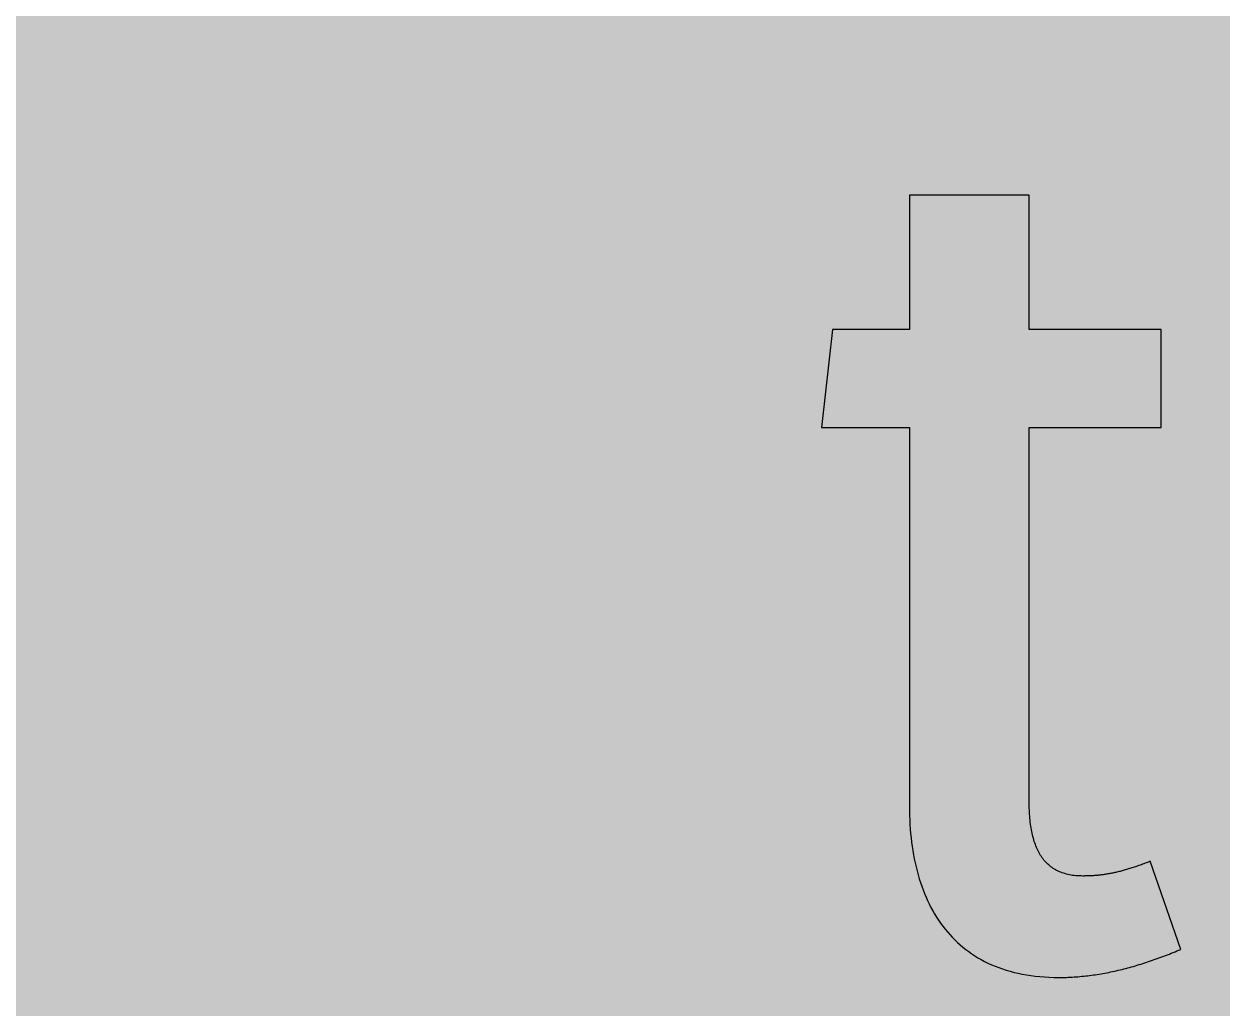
# Model space of a CAD drawing. Header units: millimetres. Extents: x 0 to 564, y 0 to 176.
# Drawn here: x 135.5 to 204.6, y 62.8 to 119.6 of the extents above; entities that cross this region are included whole.
import ezdxf

# ---------------------------------------------------------------- set-up
doc = ezdxf.new("R2010")
doc.units = ezdxf.units.MM

msp = doc.modelspace()

# ---------------------------------------------------------------- hatches: boundary and pattern name
for color, points in [(254, [(21.2189, 0.0536), (20.955, 0.0533), (20.6934, 0.0584), (20.4292, 0.066), (20.1676, 0.0787), (19.906, 0.094), (19.6469, 0.1118), (19.3853, 0.1321), (19.1262, 0.1549), (18.8671, 0.1829), (18.608, 0.2134), (18.349, 0.2464), (18.0924, 0.2845), (17.8359, 0.3251), (17.5793, 0.3683), (17.3253, 0.414), (17.0688, 0.4623), (16.8148, 0.5156), (16.5633, 0.5715), (16.3093, 0.6299), (16.0579, 0.6909), (15.809, 0.7544), (15.56, 0.823), (15.3111, 0.8941), (15.0622, 0.9677), (14.8158, 1.0439), (14.5694, 1.1227), (14.3256, 1.2065), (14.0818, 1.2903), (13.8379, 1.3792), (13.5966, 1.4707), (13.3579, 1.5646), (13.1191, 1.6637), (12.8803, 1.7628), (12.6441, 1.8669), (12.4079, 1.9736), (12.1742, 2.0803), (11.9405, 2.192), (11.7094, 2.3089), (11.4808, 2.4257), (11.2522, 2.5451), (11.0236, 2.6695), (10.7975, 2.794), (10.574, 2.9235), (10.3505, 3.0556), (10.1295, 3.1877), (9.9111, 3.3249), (9.6926, 3.4646), (9.4742, 3.6068), (9.2608, 3.7541), (9.0475, 3.9014), (8.8341, 4.0513), (8.6258, 4.2037), (8.4176, 4.3612), (8.2118, 4.5187), (8.0061, 4.6812), (7.8029, 4.8438), (7.6022, 5.0114), (7.4041, 5.1816), (7.206, 5.3518), (7.0129, 5.527), (6.8174, 5.7048), (6.6269, 5.8826), (6.4389, 6.0655), (6.2509, 6.2509), (6.0655, 6.4389), (5.8852, 6.6269), (5.7048, 6.8174), (5.527, 7.0104), (5.3518, 7.206), (5.1816, 7.4041), (5.0114, 7.6022), (4.8463, 7.8029), (4.6812, 8.0061), (4.5187, 8.2118), (4.3612, 8.4176), (4.2062, 8.6258), (4.0513, 8.8341), (3.9014, 9.0475), (3.7541, 9.2608), (3.6068, 9.4742), (3.4646, 9.6926), (3.3249, 9.9085), (3.1877, 10.1295), (3.0556, 10.3505), (2.9235, 10.574), (2.794, 10.7975), (2.6695, 11.0236), (2.5451, 11.2522), (2.4257, 11.4808), (2.3063, 11.7094), (2.192, 11.9405), (2.0803, 12.1742), (1.971, 12.4079), (1.8669, 12.6441), (1.7628, 12.8803), (1.6637, 13.1191), (1.5646, 13.3579), (1.4707, 13.5966), (1.3792, 13.8379), (1.2903, 14.0818), (1.2065, 14.3256), (1.1227, 14.5694), (1.0439, 14.8158), (0.9652, 15.0622), (0.8915, 15.3111), (0.823, 15.56), (0.7544, 15.809), (0.6883, 16.0604), (0.6274, 16.3093), (0.569, 16.5633), (0.5131, 16.8148), (0.4623, 17.0688), (0.4115, 17.3253), (0.3658, 17.5793), (0.3226, 17.8359), (0.2819, 18.0924), (0.2464, 18.3515), (0.2134, 18.608), (0.1829, 18.8671), (0.1549, 19.1262), (0.1295, 19.3878), (0.1092, 19.6469), (0.0914, 19.9085), (0.0762, 20.1701), (0.066, 20.4318), (0.0584, 20.6934), (0.0533, 20.955), (0.0508, 21.2192), (0.0522, 155.2758), (0.0533, 155.5369), (0.0584, 155.8011), (0.066, 156.0627), (0.0762, 156.3243), (0.0914, 156.5859), (0.1092, 156.845), (0.1295, 157.1066), (0.1549, 157.3657), (0.1829, 157.6248), (0.2134, 157.8839), (0.2464, 158.1429), (0.2819, 158.3995), (0.3226, 158.656), (0.3658, 158.9126), (0.4115, 159.1691), (0.4623, 159.4231), (0.5131, 159.6771), (0.569, 159.9286), (0.6274, 160.1826), (0.6883, 160.434), (0.7544, 160.6829), (0.823, 160.9344), (0.8915, 161.1833), (0.9652, 161.4297), (1.0439, 161.6761), (1.1227, 161.9225), (1.2065, 162.1663), (1.2903, 162.4101), (1.3792, 162.654), (1.4707, 162.8953), (1.5646, 163.134), (1.6637, 163.3728), (1.7628, 163.6116), (1.8669, 163.8478), (1.971, 164.084), (2.0803, 164.3177), (2.192, 164.5514), (2.3063, 164.7825), (2.4257, 165.0111), (2.5451, 165.2397), (2.6695, 165.4683), (2.794, 165.6944), (2.9235, 165.9179), (3.0556, 166.1414), (3.1877, 166.3624), (3.3249, 166.5834), (3.4646, 166.7993), (3.6068, 167.0177), (3.7541, 167.2311), (3.9014, 167.4444), (4.0513, 167.6578), (4.2062, 167.8661), (4.3612, 168.0743), (4.5187, 168.2801), (4.6812, 168.4858), (4.8463, 168.689), (5.0114, 168.8897), (5.1816, 169.0878), (5.3518, 169.2859), (5.527, 169.4815), (5.7048, 169.6745), (5.8852, 169.865), (6.0655, 170.053), (6.2509, 170.241), (6.4389, 170.4264), (6.6269, 170.6093), (6.8174, 170.7871), (7.0129, 170.9649), (7.206, 171.1401), (7.4041, 171.3103), (7.6022, 171.4805), (7.8029, 171.6481), (8.0061, 171.8107), (8.2118, 171.9732), (8.4176, 172.1307), (8.6258, 172.2882), (8.8341, 172.4406), (9.0475, 172.5905), (9.2608, 172.7378), (9.4742, 172.8851), (9.6926, 173.0273), (9.9111, 173.167), (10.1295, 173.3042), (10.3505, 173.4388), (10.574, 173.5684), (10.7975, 173.6979), (11.0236, 173.8249), (11.2522, 173.9468), (11.4808, 174.0662), (11.7094, 174.1856), (11.9405, 174.2999), (12.1742, 174.4116), (12.4079, 174.5209), (12.6441, 174.625), (12.8803, 174.7291), (13.1191, 174.8307), (13.3579, 174.9273), (13.5966, 175.0212), (13.8379, 175.1127), (14.0818, 175.2016), (14.3256, 175.2879), (14.5694, 175.3692), (14.8158, 175.4505), (15.0622, 175.5267), (15.3111, 175.6004), (15.56, 175.6715), (15.809, 175.7375), (16.0579, 175.8036), (16.3093, 175.8645), (16.5633, 175.9229), (16.8148, 175.9788), (17.0688, 176.0296), (17.3253, 176.0804), (17.5793, 176.1261), (17.8359, 176.1693), (18.0924, 176.21), (18.349, 176.2455), (18.608, 176.2785), (18.8671, 176.309), (19.1262, 176.337), (19.3853, 176.3624), (19.6469, 176.3827), (19.906, 176.4005), (20.1676, 176.4157), (20.4292, 176.4259), (20.6934, 176.4335), (20.955, 176.4386), (21.2166, 176.4411), (543.33, 176.4425), (543.5905, 176.4386), (543.8546, 176.4335), (544.1163, 176.4259), (544.3779, 176.4157), (544.6395, 176.4005), (544.9011, 176.3827), (545.1602, 176.3624), (545.4218, 176.337), (545.6809, 176.309), (545.94, 176.2785), (546.1965, 176.2455), (546.4556, 176.21), (546.7121, 176.1693), (546.9687, 176.1261), (547.2227, 176.0804), (547.4767, 176.0296), (547.7307, 175.9788), (547.9847, 175.9229), (548.2361, 175.8645), (548.4876, 175.8036), (548.7391, 175.7375), (548.988, 175.6715), (549.2369, 175.6004), (549.4858, 175.5267), (549.7322, 175.4505), (549.9786, 175.3692), (550.2224, 175.2879), (550.4663, 175.2016), (550.7076, 175.1127), (550.9489, 175.0212), (551.1902, 174.9273), (551.4289, 174.8307), (551.6677, 174.7291), (551.9039, 174.625), (552.1401, 174.5209), (552.3738, 174.4116), (552.6075, 174.2999), (552.8386, 174.1856), (553.0672, 174.0662), (553.2958, 173.9468), (553.5244, 173.8249), (553.7505, 173.6979), (553.974, 173.5684), (554.1975, 173.4388), (554.4185, 173.3042), (554.6369, 173.167), (554.8554, 173.0273), (555.0738, 172.8851), (555.2872, 172.7378), (555.5005, 172.5905), (555.7139, 172.4406), (555.9222, 172.2882), (556.1305, 172.1307), (556.3362, 171.9732), (556.5419, 171.8107), (556.7451, 171.6481), (556.9458, 171.4805), (557.1439, 171.3103), (557.342, 171.1401), (557.5376, 170.9649), (557.7307, 170.7871), (557.9212, 170.6093), (558.1091, 170.4264), (558.2971, 170.241), (558.4825, 170.053), (558.6628, 169.865), (558.8432, 169.6745), (559.021, 169.4815), (559.1962, 169.2859), (559.3664, 169.0878), (559.5366, 168.8897), (559.7017, 168.689), (559.8668, 168.4858), (560.0294, 168.2801), (560.1868, 168.0743), (560.3418, 167.8661), (560.4967, 167.6578), (560.6466, 167.4444), (560.7939, 167.2311), (560.9387, 167.0177), (561.0835, 166.7993), (561.2232, 166.5834), (561.3603, 166.3624), (561.4924, 166.1414), (561.6245, 165.9179), (561.754, 165.6944), (561.8785, 165.4683), (562.0029, 165.2397), (562.1223, 165.0111), (562.2392, 164.7825), (562.3535, 164.5514), (562.4652, 164.3177), (562.5744, 164.084), (562.6811, 163.8478), (562.7853, 163.6116), (562.8843, 163.3728), (562.9808, 163.134), (563.0774, 162.8953), (563.1688, 162.654), (563.2552, 162.4101), (563.3415, 162.1663), (563.4253, 161.9225), (563.5041, 161.6761), (563.5803, 161.4297), (563.6539, 161.1833), (563.7251, 160.9344), (563.7936, 160.6829), (563.8571, 160.434), (563.9181, 160.1826), (563.9765, 159.9286), (564.0324, 159.6771), (564.0857, 159.4231), (564.134, 159.1691), (564.1797, 158.9126), (564.2229, 158.656), (564.2635, 158.3995), (564.2991, 158.1429), (564.3347, 157.8839), (564.3651, 157.6248), (564.3931, 157.3657), (564.4159, 157.1066), (564.4363, 156.845), (564.454, 156.5859), (564.4693, 156.3243), (564.482, 156.0627), (564.4896, 155.8011), (564.4947, 155.5369), (564.4947, 155.2753), (564.4966, 21.2203), (564.4947, 20.955), (564.4896, 20.6934), (564.482, 20.4318), (564.4693, 20.1701), (564.454, 19.9085), (564.4363, 19.6469), (564.4159, 19.3878), (564.3931, 19.1262), (564.3651, 18.8671), (564.3347, 18.608), (564.2991, 18.3515), (564.2635, 18.0924), (564.2229, 17.8359), (564.1797, 17.5793), (564.134, 17.3253), (564.0857, 17.0688), (564.0324, 16.8148), (563.9765, 16.5633), (563.9181, 16.3093), (563.8571, 16.0604), (563.7936, 15.809), (563.7251, 15.56), (563.6539, 15.3111), (563.5803, 15.0622), (563.5041, 14.8158), (563.4253, 14.5694), (563.3415, 14.3256), (563.2552, 14.0818), (563.1688, 13.8379), (563.0774, 13.5966), (562.9808, 13.3579), (562.8843, 13.1191), (562.7853, 12.8803), (562.6811, 12.6441), (562.5744, 12.4079), (562.4652, 12.1742), (562.3535, 11.9405), (562.2392, 11.7094), (562.1223, 11.4808), (562.0029, 11.2522), (561.8785, 11.0236), (561.754, 10.7975), (561.6245, 10.574), (561.4924, 10.3505), (561.3603, 10.1295), (561.2232, 9.9085), (561.0835, 9.6926), (560.9387, 9.4742), (560.7939, 9.2608), (560.6466, 9.0475), (560.4967, 8.8341), (560.3418, 8.6258), (560.1868, 8.4176), (560.0294, 8.2118), (559.8668, 8.0061), (559.7017, 7.8029), (559.5366, 7.6022), (559.3664, 7.4041), (559.1962, 7.206), (559.021, 7.0104), (558.8432, 6.8174), (558.6628, 6.6269), (558.4825, 6.4389), (558.2971, 6.2509), (558.1091, 6.0655), (557.9212, 5.8826), (557.7307, 5.7048), (557.5376, 5.527), (557.342, 5.3518), (557.1439, 5.1816), (556.9458, 5.0114), (556.7451, 4.8438), (556.5419, 4.6812), (556.3362, 4.5187), (556.1305, 4.3612), (555.9222, 4.2037), (555.7139, 4.0513), (555.5005, 3.9014), (555.2872, 3.7541), (555.0738, 3.6068), (554.8554, 3.4646), (554.6369, 3.3249), (554.4185, 3.1877), (554.1975, 3.0556), (553.974, 2.9235), (553.7505, 2.794), (553.5244, 2.6695), (553.2958, 2.5451), (553.0672, 2.4257), (552.8386, 2.3089), (552.6075, 2.192), (552.3738, 2.0803), (552.1401, 1.9736), (551.9039, 1.8669), (551.6677, 1.7628), (551.4289, 1.6637), (551.1902, 1.5646), (550.9489, 1.4707), (550.7076, 1.3792), (550.4663, 1.2903), (550.2224, 1.2065), (549.9786, 1.1227), (549.7322, 1.0439), (549.4858, 0.9677), (549.2369, 0.8941), (548.988, 0.823), (548.7391, 0.7544), (548.4876, 0.6909), (548.2361, 0.6299), (547.9847, 0.5715), (547.7307, 0.5156), (547.4767, 0.4623), (547.2227, 0.414), (546.9687, 0.3683), (546.7121, 0.3251), (546.4556, 0.2845), (546.1965, 0.2464), (545.94, 0.2134), (545.6809, 0.1829), (545.4218, 0.1549), (545.1602, 0.1321), (544.9011, 0.1118), (544.6395, 0.094), (544.3779, 0.0787), (544.1163, 0.066), (543.8546, 0.0584), (543.5905, 0.0533), (543.3289, 0.0533)]), (59, [(186.6014, 74.4897), (186.6011, 74.2213), (186.6087, 73.9572), (186.6163, 73.6956), (186.6316, 73.4365), (186.6494, 73.1774), (186.6697, 72.9234), (186.6951, 72.6719), (186.723, 72.423), (186.756, 72.1766), (186.7941, 71.9328), (186.8348, 71.6915), (186.8805, 71.4553), (186.9288, 71.2191), (186.9821, 70.9879), (187.0405, 70.7593), (187.1015, 70.5333), (187.1675, 70.3123), (187.2361, 70.0913), (187.3098, 69.8754), (187.3885, 69.6646), (187.4723, 69.4563), (187.5587, 69.2506), (187.6476, 69.0499), (187.7416, 68.8518), (187.8406, 68.6562), (187.9448, 68.4657), (188.054, 68.2803), (188.1657, 68.0974), (188.28, 67.9171), (188.402, 67.7443), (188.5264, 67.5716), (188.656, 67.4065), (188.7906, 67.244), (188.9277, 67.0865), (189.07, 66.9315), (189.2173, 66.7817), (189.3672, 66.6369), (189.5246, 66.4972), (189.6847, 66.36), (189.8498, 66.228), (190.0199, 66.101), (190.1927, 65.979), (190.3705, 65.8622), (190.5559, 65.7504), (190.7438, 65.6438), (190.9343, 65.5396), (191.1325, 65.4431), (191.3331, 65.3491), (191.5414, 65.2628), (191.7522, 65.1815), (191.9681, 65.1027), (192.1866, 65.0316), (192.4126, 64.9656), (192.6438, 64.9046), (192.8774, 64.8513), (193.1162, 64.8005), (193.3626, 64.7573), (193.6115, 64.7192), (193.8655, 64.6862), (194.1246, 64.6582), (194.3887, 64.6379), (194.6554, 64.6227), (194.9298, 64.6125), (195.2092, 64.61), (195.3209, 64.61), (195.4327, 64.6125), (195.547, 64.6151), (195.6587, 64.6176), (195.7705, 64.6227), (195.8823, 64.6278), (195.994, 64.6328), (196.1058, 64.6405), (196.2175, 64.6481), (196.3293, 64.6557), (196.4385, 64.6659), (196.5503, 64.676), (196.662, 64.6862), (196.7738, 64.6989), (196.8856, 64.7116), (196.9948, 64.7243), (197.1065, 64.7395), (197.2183, 64.7548), (197.3275, 64.77), (197.4393, 64.7878), (197.5485, 64.8056), (197.6603, 64.8233), (197.7695, 64.8437), (197.8812, 64.864), (197.9905, 64.8843), (198.1022, 64.9046), (198.2114, 64.9275), (198.3232, 64.9503), (198.4324, 64.9757), (198.5416, 64.9986), (198.6534, 65.024), (198.7626, 65.0519), (198.8718, 65.0773), (198.9811, 65.1053), (199.0928, 65.1332), (199.202, 65.1637), (199.3113, 65.1916), (199.4205, 65.2221), (199.5297, 65.2526), (199.6415, 65.2856), (199.7507, 65.3186), (199.8599, 65.3517), (199.9691, 65.3847), (200.0783, 65.4177), (200.1876, 65.4533), (200.2968, 65.4888), (200.406, 65.5244), (200.5152, 65.5625), (200.6244, 65.6006), (200.7337, 65.6387), (200.8429, 65.6768), (200.9521, 65.7149), (201.0613, 65.7555), (201.1705, 65.7962), (201.2798, 65.8368), (201.389, 65.88), (201.4982, 65.9206), (201.6074, 65.9638), (201.7166, 66.007), (201.8259, 66.0502), (201.9351, 66.0959), (202.0443, 66.1416), (202.1535, 66.1873), (202.2627, 66.233), (200.5006, 71.3147), (200.4238, 71.2851), (200.3476, 71.2546), (200.2739, 71.2267), (200.2028, 71.1987), (200.1291, 71.1733), (200.058, 71.1454), (199.9869, 71.12), (199.9158, 71.0946), (199.8472, 71.0692), (199.7786, 71.0463), (199.71, 71.0235), (199.6415, 70.9981), (199.5754, 70.9778), (199.5094, 70.9549), (199.4433, 70.9346), (199.3773, 70.9117), (199.3138, 70.8939), (199.2478, 70.8736), (199.1843, 70.8533), (199.1233, 70.8355), (199.0598, 70.8177), (198.9988, 70.8), (198.9353, 70.7822), (198.8744, 70.7669), (198.8134, 70.7492), (198.755, 70.7339), (198.694, 70.7187), (198.6356, 70.706), (198.5772, 70.6907), (198.5162, 70.678), (198.4578, 70.6628), (198.4019, 70.6501), (198.3435, 70.6399), (198.2851, 70.6272), (198.2292, 70.6171), (198.1708, 70.6044), (198.1149, 70.5942), (198.059, 70.5841), (198.0032, 70.5764), (197.9473, 70.5663), (197.8914, 70.5587), (197.8355, 70.5485), (197.7796, 70.5409), (197.7238, 70.5333), (197.6679, 70.5282), (197.6145, 70.5206), (197.5587, 70.5155), (197.5028, 70.5079), (197.4494, 70.5028), (197.3936, 70.4977), (197.3402, 70.4926), (197.2843, 70.4901), (197.2285, 70.485), (197.1751, 70.4825), (197.1192, 70.4799), (197.0634, 70.4748), (197.01, 70.4748), (196.9541, 70.4723), (196.8983, 70.4698), (196.8424, 70.4672), (196.789, 70.4672), (196.7332, 70.4672), (196.6773, 70.4647), (196.6189, 70.4647), (196.5147, 70.4672), (196.4131, 70.4698), (196.3115, 70.4748), (196.2125, 70.485), (196.1159, 70.4952), (196.022, 70.5053), (195.928, 70.5206), (195.8391, 70.5383), (195.7502, 70.5561), (195.6638, 70.579), (195.5775, 70.6018), (195.4936, 70.6272), (195.4149, 70.6552), (195.3336, 70.6857), (195.2574, 70.7161), (195.1812, 70.7517), (195.1076, 70.7873), (195.0364, 70.8254), (194.9679, 70.866), (194.8993, 70.9092), (194.8332, 70.9549), (194.7697, 71.0006), (194.7062, 71.0514), (194.6453, 71.1022), (194.5869, 71.1556), (194.5284, 71.2114), (194.4726, 71.2673), (194.4192, 71.3283), (194.3659, 71.3892), (194.3176, 71.4527), (194.2668, 71.5188), (194.2211, 71.5874), (194.1754, 71.6559), (194.1322, 71.7271), (194.089, 71.8007), (194.0484, 71.8769), (194.0103, 71.9531), (193.9722, 72.0344), (193.9366, 72.1157), (193.9011, 72.1995), (193.8706, 72.2833), (193.8376, 72.3722), (193.8096, 72.4611), (193.7817, 72.5526), (193.7537, 72.6465), (193.7283, 72.7405), (193.7055, 72.837), (193.6826, 72.9361), (193.6623, 73.0377), (193.642, 73.1393), (193.6242, 73.2434), (193.609, 73.3501), (193.5937, 73.4593), (193.5785, 73.5686), (193.5683, 73.6803), (193.5556, 73.7946), (193.5455, 73.9115), (193.5378, 74.0283), (193.5302, 74.1477), (193.5251, 74.2671), (193.5201, 74.3915), (193.5175, 74.516), (193.515, 74.6404), (193.515, 74.77), (193.5166, 96.3605), (201.1355, 96.3605), (201.1355, 102.005), (193.5166, 102.005), (193.5166, 109.7661), (186.6014, 109.7661), (186.6014, 102.005), (182.1575, 102.005), (181.5222, 96.3605), (186.6014, 96.3605)])]:
    msp.add_hatch(color=color).paths.add_polyline_path(points)
h = msp.add_hatch(color=59)
h.paths.add_polyline_path([(164.3765, 102.005), (164.3765, 96.3605), (168.6098, 96.3605), (168.6098, 65.3175), (175.5249, 65.3175), (175.5249, 102.005)])
edge = h.paths.add_edge_path(flags=16)
edge.add_line((167.2689, 113.5761), (167.2692, 113.4466))
edge.add_line((167.2692, 113.4466), (167.2742, 113.3196))
edge.add_line((167.2742, 113.3196), (167.2819, 113.1926))
edge.add_line((167.2819, 113.1926), (167.292, 113.0681))
edge.add_line((167.292, 113.0681), (167.3047, 112.9436))
edge.add_line((167.3047, 112.9436), (167.32, 112.8217))
edge.add_line((167.32, 112.8217), (167.3403, 112.6998))
edge.add_line((167.3403, 112.6998), (167.3606, 112.5779))
edge.add_line((167.3606, 112.5779), (167.386, 112.4585))
edge.add_line((167.386, 112.4585), (167.4114, 112.3417))
edge.add_line((167.4114, 112.3417), (167.4419, 112.2248))
edge.add_line((167.4419, 112.2248), (167.4749, 112.1105))
edge.add_line((167.4749, 112.1105), (167.5105, 111.9962))
edge.add_line((167.5105, 111.9962), (167.5486, 111.8845))
edge.add_line((167.5486, 111.8845), (167.5867, 111.7727))
edge.add_line((167.5867, 111.7727), (167.6298, 111.6635))
edge.add_line((167.6298, 111.6635), (167.6756, 111.5568))
edge.add_line((167.6756, 111.5568), (167.7238, 111.4501))
edge.add_line((167.7238, 111.4501), (167.7746, 111.346))
edge.add_line((167.7746, 111.346), (167.8254, 111.2418))
edge.add_line((167.8254, 111.2418), (167.8813, 111.1402))
edge.add_line((167.8813, 111.1402), (167.9397, 111.0412))
edge.add_line((167.9397, 111.0412), (167.9981, 110.9447))
edge.add_line((167.9981, 110.9447), (168.0591, 110.8481))
edge.add_line((168.0591, 110.8481), (168.1251, 110.7542))
edge.add_line((168.1251, 110.7542), (168.1912, 110.6602))
edge.add_line((168.1912, 110.6602), (168.2598, 110.5687))
edge.add_line((168.2598, 110.5687), (168.3309, 110.4798))
edge.add_line((168.3309, 110.4798), (168.4045, 110.3935))
edge.add_line((168.4045, 110.3935), (168.4782, 110.3071))
edge.add_line((168.4782, 110.3071), (168.5544, 110.2258))
edge.add_line((168.5544, 110.2258), (168.6357, 110.1446))
edge.add_line((168.6357, 110.1446), (168.717, 110.0658))
edge.add_line((168.717, 110.0658), (168.7982, 109.9871))
edge.add_line((168.7982, 109.9871), (168.8846, 109.9134))
edge.add_line((168.8846, 109.9134), (168.971, 109.8398))
edge.add_line((168.971, 109.8398), (169.0599, 109.7686))
edge.add_line((169.0599, 109.7686), (169.1513, 109.7001))
edge.add_line((169.1513, 109.7001), (169.2427, 109.634))
edge.add_line((169.2427, 109.634), (169.3393, 109.5705))
edge.add_line((169.3393, 109.5705), (169.4358, 109.507))
edge.add_line((169.4358, 109.507), (169.5323, 109.4486))
edge.add_line((169.5323, 109.4486), (169.6314, 109.3902))
edge.add_line((169.6314, 109.3902), (169.733, 109.3343))
edge.add_line((169.733, 109.3343), (169.8371, 109.2835))
edge.add_line((169.8371, 109.2835), (169.9412, 109.2327))
edge.add_line((169.9412, 109.2327), (170.0479, 109.1844))
edge.add_line((170.0479, 109.1844), (170.1546, 109.1387))
edge.add_line((170.1546, 109.1387), (170.2638, 109.0955))
edge.add_line((170.2638, 109.0955), (170.3756, 109.0574))
edge.add_line((170.3756, 109.0574), (170.4873, 109.0193))
edge.add_line((170.4873, 109.0193), (170.6016, 108.9838))
edge.add_line((170.6016, 108.9838), (170.7159, 108.9508))
edge.add_line((170.7159, 108.9508), (170.8328, 108.9203))
edge.add_line((170.8328, 108.9203), (170.9496, 108.8949))
edge.add_line((170.9496, 108.8949), (171.069, 108.8695))
edge.add_line((171.069, 108.8695), (171.1909, 108.8492))
edge.add_line((171.1909, 108.8492), (171.3128, 108.8288))
edge.add_line((171.3128, 108.8288), (171.4348, 108.8136))
edge.add_line((171.4348, 108.8136), (171.5592, 108.8009))
edge.add_line((171.5592, 108.8009), (171.6837, 108.7907))
edge.add_line((171.6837, 108.7907), (171.8107, 108.7831))
edge.add_line((171.8107, 108.7831), (171.9377, 108.778))
edge.add_line((171.9377, 108.778), (172.0672, 108.7755))
edge.add_line((172.0672, 108.7755), (172.1942, 108.778))
edge.add_line((172.1942, 108.778), (172.3212, 108.7831))
edge.add_line((172.3212, 108.7831), (172.4482, 108.7907))
edge.add_line((172.4482, 108.7907), (172.5727, 108.8009))
edge.add_line((172.5727, 108.8009), (172.6971, 108.8136))
edge.add_line((172.6971, 108.8136), (172.8216, 108.8288))
edge.add_line((172.8216, 108.8288), (172.941, 108.8492))
edge.add_line((172.941, 108.8492), (173.0629, 108.8695))
edge.add_line((173.0629, 108.8695), (173.1823, 108.8949))
edge.add_line((173.1823, 108.8949), (173.2991, 108.9203))
edge.add_line((173.2991, 108.9203), (173.416, 108.9508))
edge.add_line((173.416, 108.9508), (173.5303, 108.9838))
edge.add_line((173.5303, 108.9838), (173.6446, 109.0193))
edge.add_line((173.6446, 109.0193), (173.7563, 109.0574))
edge.add_line((173.7563, 109.0574), (173.8681, 109.0955))
edge.add_line((173.8681, 109.0955), (173.9773, 109.1387))
edge.add_line((173.9773, 109.1387), (174.084, 109.1844))
edge.add_line((174.084, 109.1844), (174.1907, 109.2327))
edge.add_line((174.1907, 109.2327), (174.2948, 109.2835))
edge.add_line((174.2948, 109.2835), (174.3989, 109.3343))
edge.add_line((174.3989, 109.3343), (174.5005, 109.3902))
edge.add_line((174.5005, 109.3902), (174.5996, 109.4486))
edge.add_line((174.5996, 109.4486), (174.6987, 109.507))
edge.add_line((174.6987, 109.507), (174.7926, 109.5705))
edge.add_line((174.7926, 109.5705), (174.8892, 109.634))
edge.add_line((174.8892, 109.634), (174.9806, 109.7001))
edge.add_line((174.9806, 109.7001), (175.072, 109.7686))
edge.add_line((175.072, 109.7686), (175.1609, 109.8398))
edge.add_line((175.1609, 109.8398), (175.2473, 109.9134))
edge.add_line((175.2473, 109.9134), (175.3337, 109.9871))
edge.add_line((175.3337, 109.9871), (175.4149, 110.0658))
edge.add_line((175.4149, 110.0658), (175.4962, 110.1446))
edge.add_line((175.4962, 110.1446), (175.5775, 110.2258))
edge.add_line((175.5775, 110.2258), (175.6537, 110.3071))
edge.add_line((175.6537, 110.3071), (175.7299, 110.3935))
edge.add_line((175.7299, 110.3935), (175.801, 110.4798))
edge.add_line((175.801, 110.4798), (175.8721, 110.5687))
edge.add_line((175.8721, 110.5687), (175.9407, 110.6602))
edge.add_line((175.9407, 110.6602), (176.0068, 110.7542))
edge.add_line((176.0068, 110.7542), (176.0728, 110.8481))
edge.add_line((176.0728, 110.8481), (176.1338, 110.9447))
edge.add_line((176.1338, 110.9447), (176.1947, 111.0412))
edge.add_line((176.1947, 111.0412), (176.2506, 111.1402))
edge.add_line((176.2506, 111.1402), (176.3065, 111.2418))
edge.add_line((176.3065, 111.2418), (176.3598, 111.346))
edge.add_line((176.3598, 111.346), (176.4081, 111.4501))
edge.add_line((176.4081, 111.4501), (176.4563, 111.5568))
edge.add_line((176.4563, 111.5568), (176.5021, 111.6635))
edge.add_line((176.5021, 111.6635), (176.5452, 111.7727))
edge.add_line((176.5452, 111.7727), (176.5859, 111.8845))
edge.add_line((176.5859, 111.8845), (176.6214, 111.9962))
edge.add_line((176.6214, 111.9962), (176.657, 112.1105))
edge.add_line((176.657, 112.1105), (176.69, 112.2248))
edge.add_line((176.69, 112.2248), (176.7205, 112.3417))
edge.add_line((176.7205, 112.3417), (176.7459, 112.4585))
edge.add_line((176.7459, 112.4585), (176.7713, 112.5779))
edge.add_line((176.7713, 112.5779), (176.7916, 112.6998))
edge.add_line((176.7916, 112.6998), (176.8119, 112.8217))
edge.add_line((176.8119, 112.8217), (176.8272, 112.9436))
edge.add_line((176.8272, 112.9436), (176.8399, 113.0681))
edge.add_line((176.8399, 113.0681), (176.85, 113.1926))
edge.add_line((176.85, 113.1926), (176.8577, 113.3196))
edge.add_line((176.8577, 113.3196), (176.8627, 113.4466))
edge.add_line((176.8627, 113.4466), (176.8653, 113.5736))
edge.add_line((176.8653, 113.5736), (176.8627, 113.7031))
edge.add_line((176.8627, 113.7031), (176.8577, 113.8301))
edge.add_line((176.8577, 113.8301), (176.85, 113.9571))
edge.add_line((176.85, 113.9571), (176.8399, 114.0816))
edge.add_line((176.8399, 114.0816), (176.8272, 114.206))
edge.add_line((176.8272, 114.206), (176.8119, 114.3279))
edge.add_line((176.8119, 114.3279), (176.7916, 114.4499))
edge.add_line((176.7916, 114.4499), (176.7713, 114.5718))
edge.add_line((176.7713, 114.5718), (176.7459, 114.6912))
edge.add_line((176.7459, 114.6912), (176.7205, 114.808))
edge.add_line((176.7205, 114.808), (176.69, 114.9248))
edge.add_line((176.69, 114.9248), (176.657, 115.0391))
edge.add_line((176.657, 115.0391), (176.6214, 115.1534))
edge.add_line((176.6214, 115.1534), (176.5859, 115.2652))
edge.add_line((176.5859, 115.2652), (176.5452, 115.377))
edge.add_line((176.5452, 115.377), (176.5021, 115.4862))
edge.add_line((176.5021, 115.4862), (176.4563, 115.5929))
edge.add_line((176.4563, 115.5929), (176.4081, 115.6995))
edge.add_line((176.4081, 115.6995), (176.3598, 115.8037))
edge.add_line((176.3598, 115.8037), (176.3065, 115.9078))
edge.add_line((176.3065, 115.9078), (176.2506, 116.0094))
edge.add_line((176.2506, 116.0094), (176.1947, 116.1085))
edge.add_line((176.1947, 116.1085), (176.1338, 116.205))
edge.add_line((176.1338, 116.205), (176.0728, 116.3015))
edge.add_line((176.0728, 116.3015), (176.0068, 116.398))
edge.add_line((176.0068, 116.398), (175.9407, 116.4895))
edge.add_line((175.9407, 116.4895), (175.8721, 116.5809))
edge.add_line((175.8721, 116.5809), (175.801, 116.6698))
edge.add_line((175.801, 116.6698), (175.7299, 116.7562))
edge.add_line((175.7299, 116.7562), (175.6537, 116.8425))
edge.add_line((175.6537, 116.8425), (175.5775, 116.9238))
edge.add_line((175.5775, 116.9238), (175.4962, 117.0051))
edge.add_line((175.4962, 117.0051), (175.4149, 117.0864))
edge.add_line((175.4149, 117.0864), (175.3337, 117.1626))
edge.add_line((175.3337, 117.1626), (175.2473, 117.2362))
edge.add_line((175.2473, 117.2362), (175.1609, 117.3099))
edge.add_line((175.1609, 117.3099), (175.072, 117.381))
edge.add_line((175.072, 117.381), (174.9806, 117.4496))
edge.add_line((174.9806, 117.4496), (174.8892, 117.5156))
edge.add_line((174.8892, 117.5156), (174.7926, 117.5817))
edge.add_line((174.7926, 117.5817), (174.6987, 117.6426))
edge.add_line((174.6987, 117.6426), (174.5996, 117.7011))
edge.add_line((174.5996, 117.7011), (174.5005, 117.7595))
edge.add_line((174.5005, 117.7595), (174.3989, 117.8154))
edge.add_line((174.3989, 117.8154), (174.2948, 117.8662))
edge.add_line((174.2948, 117.8662), (174.1907, 117.917))
edge.add_line((174.1907, 117.917), (174.084, 117.9652))
edge.add_line((174.084, 117.9652), (173.9773, 118.0109))
edge.add_line((173.9773, 118.0109), (173.8681, 118.0541))
edge.add_line((173.8681, 118.0541), (173.7563, 118.0948))
edge.add_line((173.7563, 118.0948), (173.6446, 118.1303))
edge.add_line((173.6446, 118.1303), (173.5303, 118.1659))
edge.add_line((173.5303, 118.1659), (173.416, 118.1989))
edge.add_line((173.416, 118.1989), (173.2991, 118.2294))
edge.add_line((173.2991, 118.2294), (173.1823, 118.2548))
edge.add_line((173.1823, 118.2548), (173.0629, 118.2802))
edge.add_line((173.0629, 118.2802), (172.941, 118.3005))
edge.add_line((172.941, 118.3005), (172.8216, 118.3208))
edge.add_line((172.8216, 118.3208), (172.6971, 118.3361))
edge.add_line((172.6971, 118.3361), (172.5727, 118.3488))
edge.add_line((172.5727, 118.3488), (172.4482, 118.3589))
edge.add_line((172.4482, 118.3589), (172.3212, 118.3665))
edge.add_line((172.3212, 118.3665), (172.1942, 118.3716))
edge.add_line((172.1942, 118.3716), (172.0672, 118.3742))
edge.add_line((172.0672, 118.3742), (171.9377, 118.3716))
edge.add_line((171.9377, 118.3716), (171.8107, 118.3665))
edge.add_line((171.8107, 118.3665), (171.6837, 118.3589))
edge.add_line((171.6837, 118.3589), (171.5592, 118.3488))
edge.add_line((171.5592, 118.3488), (171.4348, 118.3361))
edge.add_line((171.4348, 118.3361), (171.3128, 118.3208))
edge.add_line((171.3128, 118.3208), (171.1909, 118.3005))
edge.add_line((171.1909, 118.3005), (171.069, 118.2802))
edge.add_line((171.069, 118.2802), (170.9496, 118.2548))
edge.add_line((170.9496, 118.2548), (170.8328, 118.2294))
edge.add_line((170.8328, 118.2294), (170.7159, 118.1989))
edge.add_line((170.7159, 118.1989), (170.6016, 118.1659))
edge.add_line((170.6016, 118.1659), (170.4873, 118.1303))
edge.add_line((170.4873, 118.1303), (170.3756, 118.0948))
edge.add_line((170.3756, 118.0948), (170.2638, 118.0541))
edge.add_line((170.2638, 118.0541), (170.1546, 118.0109))
edge.add_line((170.1546, 118.0109), (170.0479, 117.9652))
edge.add_line((170.0479, 117.9652), (169.9412, 117.917))
edge.add_line((169.9412, 117.917), (169.8371, 117.8662))
edge.add_line((169.8371, 117.8662), (169.733, 117.8154))
edge.add_line((169.733, 117.8154), (169.6314, 117.7595))
edge.add_line((169.6314, 117.7595), (169.5323, 117.7011))
edge.add_line((169.5323, 117.7011), (169.4358, 117.6426))
edge.add_line((169.4358, 117.6426), (169.3393, 117.5817))
edge.add_line((169.3393, 117.5817), (169.2427, 117.5156))
edge.add_line((169.2427, 117.5156), (169.1513, 117.4496))
edge.add_line((169.1513, 117.4496), (169.0599, 117.381))
edge.add_line((169.0599, 117.381), (168.971, 117.3099))
edge.add_line((168.971, 117.3099), (168.8846, 117.2362))
edge.add_line((168.8846, 117.2362), (168.7982, 117.1626))
edge.add_line((168.7982, 117.1626), (168.717, 117.0864))
edge.add_line((168.717, 117.0864), (168.6357, 117.0051))
edge.add_line((168.6357, 117.0051), (168.5544, 116.9238))
edge.add_line((168.5544, 116.9238), (168.4782, 116.8425))
edge.add_line((168.4782, 116.8425), (168.4045, 116.7562))
edge.add_line((168.4045, 116.7562), (168.3309, 116.6698))
edge.add_line((168.3309, 116.6698), (168.2598, 116.5809))
edge.add_line((168.2598, 116.5809), (168.1912, 116.4895))
edge.add_line((168.1912, 116.4895), (168.1251, 116.398))
edge.add_line((168.1251, 116.398), (168.0591, 116.3015))
edge.add_line((168.0591, 116.3015), (167.9981, 116.205))
edge.add_line((167.9981, 116.205), (167.9397, 116.1085))
edge.add_line((167.9397, 116.1085), (167.8813, 116.0094))
edge.add_line((167.8813, 116.0094), (167.8254, 115.9078))
edge.add_line((167.8254, 115.9078), (167.7746, 115.8037))
edge.add_line((167.7746, 115.8037), (167.7238, 115.6995))
edge.add_line((167.7238, 115.6995), (167.6756, 115.5929))
edge.add_line((167.6756, 115.5929), (167.6298, 115.4862))
edge.add_line((167.6298, 115.4862), (167.5867, 115.377))
edge.add_line((167.5867, 115.377), (167.5486, 115.2652))
edge.add_line((167.5486, 115.2652), (167.5105, 115.1534))
edge.add_line((167.5105, 115.1534), (167.4749, 115.0391))
edge.add_line((167.4749, 115.0391), (167.4419, 114.9248))
edge.add_line((167.4419, 114.9248), (167.4114, 114.808))
edge.add_line((167.4114, 114.808), (167.386, 114.6912))
edge.add_line((167.386, 114.6912), (167.3606, 114.5718))
edge.add_line((167.3606, 114.5718), (167.3403, 114.4499))
edge.add_line((167.3403, 114.4499), (167.32, 114.3279))
edge.add_line((167.32, 114.3279), (167.3047, 114.206))
edge.add_line((167.3047, 114.206), (167.292, 114.0816))
edge.add_line((167.292, 114.0816), (167.2819, 113.9571))
edge.add_line((167.2819, 113.9571), (167.2742, 113.8301))
edge.add_line((167.2742, 113.8301), (167.2692, 113.7031))
edge.add_line((167.2692, 113.7031), (167.2666, 113.5736))
h = msp.add_hatch(color=59)
h.paths.add_polyline_path([(160.1431, 95.5142), (160.1431, 102.005), (139.3994, 102.005), (139.3994, 96.0078), (152.7348, 96.0078), (138.2709, 71.1726), (138.2709, 65.3175), (159.6485, 65.3175), (159.6485, 71.3147), (145.7494, 71.3147)])
h.paths.add_polyline_path([(153.0876, 108.144), (160.5661, 117.5272), (154.2867, 117.5272), (149.9828, 113.4357), (145.6792, 117.5272), (139.3994, 117.5272), (146.8797, 108.144)], flags=16)

# ---------------------------------------------------------------- linework, layer by layer
at = {"color": 59}
msp.add_lwpolyline([(186.6014, 74.4897), (186.6011, 74.2213), (186.6087, 73.9572), (186.6163, 73.6956), (186.6316, 73.4365), (186.6494, 73.1774), (186.6697, 72.9234), (186.6951, 72.6719), (186.723, 72.423), (186.756, 72.1766), (186.7941, 71.9328), (186.8348, 71.6915), (186.8805, 71.4553), (186.9288, 71.2191), (186.9821, 70.9879), (187.0405, 70.7593), (187.1015, 70.5333), (187.1675, 70.3123), (187.2361, 70.0913), (187.3098, 69.8754), (187.3885, 69.6646), (187.4723, 69.4563), (187.5587, 69.2506), (187.6476, 69.0499), (187.7416, 68.8518), (187.8406, 68.6562), (187.9448, 68.4657), (188.054, 68.2803), (188.1657, 68.0974), (188.28, 67.9171), (188.402, 67.7443), (188.5264, 67.5716), (188.656, 67.4065), (188.7906, 67.244), (188.9277, 67.0865), (189.07, 66.9315), (189.2173, 66.7817), (189.3672, 66.6369), (189.5246, 66.4972), (189.6847, 66.36), (189.8498, 66.228), (190.0199, 66.101), (190.1927, 65.979), (190.3705, 65.8622), (190.5559, 65.7504), (190.7438, 65.6438), (190.9343, 65.5396), (191.1325, 65.4431), (191.3331, 65.3491), (191.5414, 65.2628), (191.7522, 65.1815), (191.9681, 65.1027), (192.1866, 65.0316), (192.4126, 64.9656), (192.6438, 64.9046), (192.8774, 64.8513), (193.1162, 64.8005), (193.3626, 64.7573), (193.6115, 64.7192), (193.8655, 64.6862), (194.1246, 64.6582), (194.3887, 64.6379), (194.6554, 64.6227), (194.9298, 64.6125), (195.2092, 64.61), (195.3209, 64.61), (195.4327, 64.6125), (195.547, 64.6151), (195.6587, 64.6176), (195.7705, 64.6227), (195.8823, 64.6278), (195.994, 64.6328), (196.1058, 64.6405), (196.2175, 64.6481), (196.3293, 64.6557), (196.4385, 64.6659), (196.5503, 64.676), (196.662, 64.6862), (196.7738, 64.6989), (196.8856, 64.7116), (196.9948, 64.7243), (197.1065, 64.7395), (197.2183, 64.7548), (197.3275, 64.77), (197.4393, 64.7878), (197.5485, 64.8056), (197.6603, 64.8233), (197.7695, 64.8437), (197.8812, 64.864), (197.9905, 64.8843), (198.1022, 64.9046), (198.2114, 64.9275), (198.3232, 64.9503), (198.4324, 64.9757), (198.5416, 64.9986), (198.6534, 65.024), (198.7626, 65.0519), (198.8718, 65.0773), (198.9811, 65.1053), (199.0928, 65.1332), (199.202, 65.1637), (199.3113, 65.1916), (199.4205, 65.2221), (199.5297, 65.2526), (199.6415, 65.2856), (199.7507, 65.3186), (199.8599, 65.3517), (199.9691, 65.3847), (200.0783, 65.4177), (200.1876, 65.4533), (200.2968, 65.4888), (200.406, 65.5244), (200.5152, 65.5625), (200.6244, 65.6006), (200.7337, 65.6387), (200.8429, 65.6768), (200.9521, 65.7149), (201.0613, 65.7555), (201.1705, 65.7962), (201.2798, 65.8368), (201.389, 65.88), (201.4982, 65.9206), (201.6074, 65.9638), (201.7166, 66.007), (201.8259, 66.0502), (201.9351, 66.0959), (202.0443, 66.1416), (202.1535, 66.1873), (202.2627, 66.233), (200.5006, 71.3147), (200.4238, 71.2851), (200.3476, 71.2546), (200.2739, 71.2267), (200.2028, 71.1987), (200.1291, 71.1733), (200.058, 71.1454), (199.9869, 71.12), (199.9158, 71.0946), (199.8472, 71.0692), (199.7786, 71.0463), (199.71, 71.0235), (199.6415, 70.9981), (199.5754, 70.9778), (199.5094, 70.9549), (199.4433, 70.9346), (199.3773, 70.9117), (199.3138, 70.8939), (199.2478, 70.8736), (199.1843, 70.8533), (199.1233, 70.8355), (199.0598, 70.8177), (198.9988, 70.8), (198.9353, 70.7822), (198.8744, 70.7669), (198.8134, 70.7492), (198.755, 70.7339), (198.694, 70.7187), (198.6356, 70.706), (198.5772, 70.6907), (198.5162, 70.678), (198.4578, 70.6628), (198.4019, 70.6501), (198.3435, 70.6399), (198.2851, 70.6272), (198.2292, 70.6171), (198.1708, 70.6044), (198.1149, 70.5942), (198.059, 70.5841), (198.0032, 70.5764), (197.9473, 70.5663), (197.8914, 70.5587), (197.8355, 70.5485), (197.7796, 70.5409), (197.7238, 70.5333), (197.6679, 70.5282), (197.6145, 70.5206), (197.5587, 70.5155), (197.5028, 70.5079), (197.4494, 70.5028), (197.3936, 70.4977), (197.3402, 70.4926), (197.2843, 70.4901), (197.2285, 70.485), (197.1751, 70.4825), (197.1192, 70.4799), (197.0634, 70.4748), (197.01, 70.4748), (196.9541, 70.4723), (196.8983, 70.4698), (196.8424, 70.4672), (196.789, 70.4672), (196.7332, 70.4672), (196.6773, 70.4647), (196.6189, 70.4647), (196.5147, 70.4672), (196.4131, 70.4698), (196.3115, 70.4748), (196.2125, 70.485), (196.1159, 70.4952), (196.022, 70.5053), (195.928, 70.5206), (195.8391, 70.5383), (195.7502, 70.5561), (195.6638, 70.579), (195.5775, 70.6018), (195.4936, 70.6272), (195.4149, 70.6552), (195.3336, 70.6857), (195.2574, 70.7161), (195.1812, 70.7517), (195.1076, 70.7873), (195.0364, 70.8254), (194.9679, 70.866), (194.8993, 70.9092), (194.8332, 70.9549), (194.7697, 71.0006), (194.7062, 71.0514), (194.6453, 71.1022), (194.5869, 71.1556), (194.5284, 71.2114), (194.4726, 71.2673), (194.4192, 71.3283), (194.3659, 71.3892), (194.3176, 71.4527), (194.2668, 71.5188), (194.2211, 71.5874), (194.1754, 71.6559), (194.1322, 71.7271), (194.089, 71.8007), (194.0484, 71.8769), (194.0103, 71.9531), (193.9722, 72.0344), (193.9366, 72.1157), (193.9011, 72.1995), (193.8706, 72.2833), (193.8376, 72.3722), (193.8096, 72.4611), (193.7817, 72.5526), (193.7537, 72.6465), (193.7283, 72.7405), (193.7055, 72.837), (193.6826, 72.9361), (193.6623, 73.0377), (193.642, 73.1393), (193.6242, 73.2434), (193.609, 73.3501), (193.5937, 73.4593), (193.5785, 73.5686), (193.5683, 73.6803), (193.5556, 73.7946), (193.5455, 73.9115), (193.5378, 74.0283), (193.5302, 74.1477), (193.5251, 74.2671), (193.5201, 74.3915), (193.5175, 74.516), (193.515, 74.6404), (193.515, 74.77), (193.5166, 96.3605), (201.1355, 96.3605), (201.1355, 102.005), (193.5166, 102.005), (193.5166, 109.7661), (186.6014, 109.7661), (186.6014, 102.005), (182.1575, 102.005), (181.5222, 96.3605), (186.6014, 96.3605), (186.6014, 74.4897)], dxfattribs=at)

doc.saveas('drawing.dxf')
